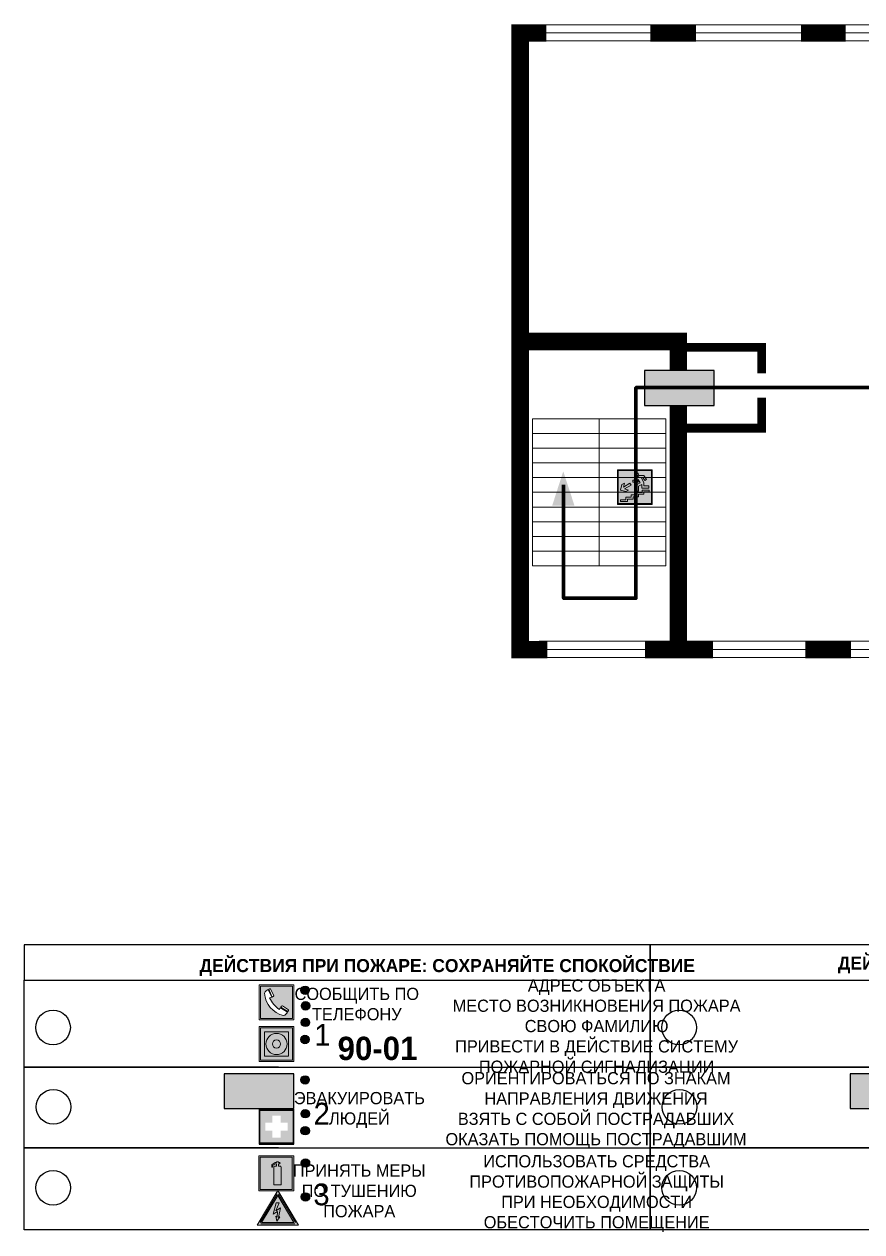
# Model space of a CAD drawing. Header units: millimetres. Extents: x 13114 to 67229, y 22859 to 38520.
# Drawn here: x 19483.3 to 19675.7, y 25093.5 to 25370.9 of the extents above; entities that cross this region are included whole.
import ezdxf

# ---------------------------------------------------------------- set-up
doc = ezdxf.new("R2010")
doc.units = ezdxf.units.MM
doc.layers.add('План_Штампы', color=7, linetype='Continuous')
doc.styles.add('обычный', font='arial.ttf')

# ---------------------------------------------------------------- blocks, each defined once
blk = doc.blocks.new('A$C3E6D3DDE')
at = {"lineweight": 5}
h = blk.add_hatch(color=40, dxfattribs=at)
h.paths.add_polyline_path([(24.1, 1.45), (16.46, -11.35), (31.74, -11.35)])
h.paths.add_polyline_path([(24.09, -0.46), (30.03, -10.41), (18.14, -10.41)], flags=16)
h.paths.add_polyline_path([(24.54, -3.08), (23.41, -6.02), (25.13, -5.01), (24.33, -8.5), (24.82, -8.27), (23.79, -9.86), (23.4, -8.04), (23.8, -8.43), (24.04, -6.29), (22.39, -7.25), (23.44, -3.08)], flags=0)
h = blk.add_hatch(color=256, dxfattribs=at)
h.paths.add_polyline_path([(24.37, 0.03, 0.567511), (23.82, 0.03), (17.59, -10.4, 0.582454), (17.86, -10.88), (30.32, -10.88, 0.582149), (30.6, -10.4)])
h.paths.add_polyline_path([(24.09, -0.46), (18.14, -10.41), (30.03, -10.41)], flags=16)
h.paths.add_polyline_path([(24.54, -3.08), (23.41, -6.02), (25.13, -5.01), (24.33, -8.5), (24.82, -8.27), (23.79, -9.86), (23.4, -8.04), (23.8, -8.43), (24.04, -6.29), (22.39, -7.25), (23.44, -3.08)], flags=0)
h = blk.add_hatch(color=40, dxfattribs=at)
h.paths.add_polyline_path([(24.09, -0.46), (18.14, -10.41), (30.03, -10.41)])
h.paths.add_polyline_path([(24.82, -8.27), (23.79, -9.86), (23.4, -8.04), (23.8, -8.43), (24.04, -6.29), (22.39, -7.25), (23.44, -3.08), (24.54, -3.08), (23.41, -6.02), (25.13, -5.01), (24.33, -8.5)], flags=16)
at = {"color": 40, "lineweight": 5}
for p, q in [((16.46, -11.35), (24.1, 1.45)), ((24.1, 1.45), (31.74, -11.35))]:
    blk.add_line(p, q, dxfattribs=at)
at = {"lineweight": 5}
for p, q in [((17.59, -10.4), (23.82, 0.03)), ((24.37, 0.03), (30.6, -10.4)), ((18.14, -10.41), (24.09, -0.46)), ((23.44, -3.08), (22.39, -7.25)), ((23.41, -6.02), (24.54, -3.08)), ((24.54, -3.08), (23.44, -3.08)), ((24.09, -0.46), (30.03, -10.41)), ((22.39, -7.25), (24.04, -6.29)), ((23.8, -8.43), (23.4, -8.04)), ((23.4, -8.04), (23.79, -9.86)), ((25.13, -5.01), (23.41, -6.02)), ((23.79, -9.86), (24.82, -8.27)), ((24.04, -6.29), (23.8, -8.43)), ((24.33, -8.5), (25.13, -5.01)), ((24.82, -8.27), (24.33, -8.5)), ((17.86, -10.88), (30.32, -10.88)), ((18.14, -10.41), (30.03, -10.41))]:
    blk.add_line(p, q, dxfattribs=at)
at = {"color": 50, "lineweight": 5}
blk.add_line((31.74, -11.35), (16.46, -11.35), dxfattribs=at)
blk = doc.blocks.new('A$C456E1F9C')
at = {"lineweight": 5}
h = blk.add_hatch(color=242, dxfattribs=at)
h.paths.add_polyline_path([(0.51, -1.47), (0.51, -13.26), (12.29, -13.26), (12.29, -1.47)])
h.paths.add_polyline_path([(5.42, -4.95, -0.254479), (4.78, -5.4), (3.52, -2.53, -0.209735), (4.23, -2.4)], flags=16)
h.paths.add_polyline_path([(8.53, -8.6), (10.87, -10.17), (10.54, -10.76), (8.03, -9.13, -0.192251)], flags=16)
h.paths.add_polyline_path([(4.61, -5.49, 0.005518), (3.87, -5.72, 0.128647), (7.49, -10.01, 0.00809), (7.83, -9.33), (10.47, -10.97, -0.16736), (8.99, -12.25, -0.327862), (1.95, -3.95, -0.166952), (3.36, -2.62)], flags=16)
at = {"color": 242, "lineweight": 5}
for p, q in [((0, -13.77), (0, -0.97)), ((12.8, -0.97), (0, -0.97)), ((4.61, -5.49), (3.36, -2.62)), ((3.52, -2.53), (4.78, -5.4)), ((4.23, -2.4), (5.42, -4.95)), ((12.8, -13.77), (12.8, -0.97)), ((10.81, -10.12), (8.53, -8.6)), ((7.83, -9.33), (10.47, -10.97)), ((8.03, -9.13), (10.54, -10.76)), ((10.54, -10.76), (10.8, -10.3)), ((10.8, -10.3), (10.81, -10.12)), ((0, -13.77), (12.8, -13.77))]:
    blk.add_line(p, q, dxfattribs=at)
blk.add_lwpolyline([(0.51, -1.47), (12.29, -1.47), (12.29, -13.26), (0.51, -13.26)], close=True, dxfattribs=at)
for centre, radius, start, end in [((4.59, -5.34), 2.99, 114.2845, 152.1974), ((11.12, -3.31), 9.19, 183.9915, 256.6009), ((4.02, -3.27), 0.891, 76.3284, 123.7092), ((14.98, -39.1), 35.17, 107.1487, 108.4135), ((13.86, -0.94), 11.08, 205.5536, 234.8762), ((4.68, -4.59), 0.824, 276.9621, 334.0723), ((8.94, -9.5), 0.989, 114.4092, 157.9388), ((-13.31, 0.8), 23.44, 332.5487, 334.4027), ((7.87, -9.46), 3, 291.9291, 329.9329)]:
    blk.add_arc(centre, radius, start, end, dxfattribs=at)
blk = doc.blocks.new('A$C54414219')
at = {"true_color": 0xffffff}
h = blk.add_hatch(color=7, dxfattribs=at)
h.paths.add_polyline_path([(2.39, -9.45), (2.39, -18.3), (11.23, -18.3), (11.23, -9.45)], flags=0)
h.paths.add_polyline_path([(10.71, -13.87, -1), (2.92, -13.87, -1)], flags=0)
h.paths.add_polyline_path([(8.3, -13.87, -1), (5.33, -13.87, -1)], flags=0)
h.paths.add_polyline_path([(0.41, -7.47), (0.41, -20.27), (13.21, -20.27), (13.21, -7.47)])
h.paths.add_polyline_path([(0.92, -19.77), (12.71, -19.77), (12.71, -7.98), (0.92, -7.98)], flags=16)
h.paths.add_polyline_path([(11.23, -9.45), (11.23, -18.3), (2.39, -18.3), (2.39, -9.45)], flags=0)
at = {"lineweight": 5}
h = blk.add_hatch(color=242, dxfattribs=at)
h.paths.add_polyline_path([(12.71, -7.98), (0.92, -7.98), (0.92, -19.77), (12.71, -19.77)])
h.paths.add_polyline_path([(11.23, -18.3), (2.39, -18.3), (2.39, -9.45), (11.23, -9.45)], flags=16)
h.paths.add_polyline_path([(10.71, -13.87, -1), (2.92, -13.87, -1)], flags=0)
h.paths.add_polyline_path([(8.3, -13.87, -1), (5.33, -13.87, -1)], flags=0)
at = {"true_color": 0xffffff}
h = blk.add_hatch(color=7, dxfattribs=at)
h.paths.add_polyline_path([(2.39, -9.45), (2.39, -18.3), (11.23, -18.3), (11.23, -9.45)])
h.paths.add_polyline_path([(10.71, -13.87, -1), (2.92, -13.87, -1)], flags=16)
h.paths.add_polyline_path([(8.3, -13.87, -1), (5.33, -13.87, -1)], flags=0)
at = {"lineweight": 5}
h = blk.add_hatch(color=242, dxfattribs=at)
h.paths.add_polyline_path([(2.92, -13.87, 1), (10.71, -13.87, 1)])
h.paths.add_polyline_path([(8.3, -13.87, -1), (5.33, -13.87, -1)], flags=16)
at = {"color": 242, "lineweight": 5}
for p, q in [((0.41, -20.27), (0.41, -7.47)), ((0.41, -7.47), (13.21, -7.47)), ((0.41, -7.47), (13.21, -7.47)), ((13.21, -20.27), (13.21, -7.47)), ((0.41, -20.27), (13.21, -20.27))]:
    blk.add_line(p, q, dxfattribs=at)
for points in [[(0.92, -7.98), (12.71, -7.98), (12.71, -19.77), (0.92, -19.77)], [(2.39, -9.45), (11.23, -9.45), (11.23, -18.3), (2.39, -18.3)]]:
    blk.add_lwpolyline(points, close=True, dxfattribs=at)
for radius in [3.89, 1.49]:
    blk.add_circle((6.81, -13.87), radius, dxfattribs=at)
blk = doc.blocks.new('A$C32E8229D')
at = {"true_color": 0xffffff}
blk.add_hatch(color=7, dxfattribs=at).paths.add_polyline_path([(0, 0), (0, -8), (16, -8), (16, 0)])
h = blk.add_hatch(color=126)
h.paths.add_polyline_path([(0.2, -0.2), (15.8, -0.2), (15.8, -7.8), (0.2, -7.8)])
h.paths.add_polyline_path([(13.49, -2.05), (12.08, -2.05), (11.37, -2.63, 0.162397), (11.29, -2.84), (11.29, -3.63), (10.35, -3.63), (10.35, -4.05), (11.68, -4.05), (11.68, -3.48), (12.26, -4.28), (11.29, -5.1), (11.29, -6.78), (11.85, -6.78), (11.85, -5.44), (12.8, -4.64), (12.8, -5.94), (14.46, -5.94), (14.46, -5.39), (13.45, -5.39), (13.45, -3.97), (12.46, -2.59), (13.15, -2.59), (13.69, -3.34), (14.18, -3)], flags=16)
h.paths.add_polyline_path([(10.74, -1.82, 1), (11.8, -1.82, 1)], flags=16)
h.paths.add_polyline_path([(9.39, -3.59), (5.99, -3.59), (6.56, -3.03), (5.91, -3.03), (5.1, -3.83), (5.91, -4.64), (6.56, -4.64), (5.99, -4.09), (9.39, -4.09)], flags=16)
h.paths.add_polyline_path([(4.29, -1.08), (1.72, -1.08), (1.72, -6.6), (4.29, -6.6)], flags=16)
at = {"color": 126}
blk.add_lwpolyline([(16, -8), (0, -8), (0, 0), (16, 0)], close=True, dxfattribs=at)
blk = doc.blocks.new('A$C18900ED3')
h = blk.add_hatch(color=126)
h.paths.add_polyline_path([(-0.18, -0.18), (-7.02, -0.18), (-7.02, -7.02), (-0.18, -7.02)])
h.paths.add_polyline_path([(-5.89, -4.46), (-5.89, -2.77), (-4.46, -2.77), (-4.46, -1.31), (-2.77, -1.31), (-2.77, -2.77), (-1.33, -2.77), (-1.33, -4.46), (-2.77, -4.46), (-2.77, -5.89), (-4.46, -5.89), (-4.46, -4.46)], flags=16)
at = {"color": 126}
for p, q in [((-7.2, 0), (-7.2, -7.2)), ((0, 0), (-7.2, 0)), ((0, -7.2), (0, 0)), ((-7.02, -7.02), (-7.02, -0.18)), ((-7.02, -0.18), (-0.18, -0.18)), ((-0.18, -0.18), (-0.18, -7.02)), ((-7.2, -7.2), (0, -7.2)), ((-0.18, -7.02), (-7.02, -7.02))]:
    blk.add_line(p, q, dxfattribs=at)
blk = doc.blocks.new('A$C3AD82952')
at = {"true_color": 0xf5f5ff}
h = blk.add_hatch(color=7, dxfattribs=at)
h.dxf.hatch_style = 1
h.paths.add_polyline_path([(8.21, 8.73, 0.414214), (7.89, 9.05), (7.22, 9.05), (7.22, 9.92), (7.59, 9.92, 1), (7.57, 10.36), (7.22, 10.36), (7.22, 10.6), (6.43, 10.6), (6.43, 10.36), (6.01, 10.36), (4.74, 9.59), (4.74, 8.69), (4.98, 8.73), (4.98, 9.26), (6.12, 9.91), (6.43, 9.91), (6.43, 9.05), (5.76, 9.05, 0.414214), (5.44, 8.73), (5.44, 2.2), (8.21, 2.2)], flags=0)
h.paths.add_polyline_path([(12.8, 12.8), (0, 12.8), (0, 0), (12.8, 0)])
h.paths.add_polyline_path([(0.51, 12.29), (12.29, 12.29), (12.29, 0.51), (0.51, 0.51)], flags=16)
h.paths.add_polyline_path([(4.74, 9.59), (6.01, 10.36), (6.43, 10.36), (6.43, 10.6), (7.22, 10.6), (7.22, 10.36), (7.59, 10.36, -0.94586), (7.59, 9.92), (7.22, 9.92), (7.22, 9.05), (7.89, 9.05, -0.414214), (8.21, 8.73), (8.21, 2.2), (5.44, 2.2), (5.44, 8.73, -0.414214), (5.76, 9.05), (6.43, 9.05), (6.43, 9.91), (6.12, 9.91), (4.98, 9.26), (4.98, 8.73), (4.74, 8.69)], flags=0)
h = blk.add_hatch(color=242)
h.dxf.hatch_style = 1
h.paths.add_polyline_path([(12.29, 12.29), (0.51, 12.29), (0.51, 0.51), (12.29, 0.51)])
h.paths.add_polyline_path([(4.74, 8.69), (4.74, 9.59), (6.01, 10.36), (6.43, 10.36), (6.43, 10.6), (7.22, 10.6), (7.22, 10.36), (7.59, 10.36, -0.94586), (7.59, 9.92), (7.22, 9.92), (7.22, 9.05), (7.89, 9.05, -0.414214), (8.21, 8.73), (8.21, 2.2), (5.44, 2.2), (5.44, 8.73, -0.414214), (5.76, 9.05), (6.43, 9.05), (6.43, 9.91), (6.12, 9.91), (4.98, 9.26), (4.98, 8.73)], flags=16)
h = blk.add_hatch(color=7, dxfattribs=at)
h.dxf.hatch_style = 1
h.paths.add_polyline_path([(8.21, 8.73, 0.414214), (7.89, 9.05), (7.22, 9.05), (7.22, 9.92), (7.59, 9.92, 1), (7.57, 10.36), (7.22, 10.36), (7.22, 10.6), (6.43, 10.6), (6.43, 10.36), (6.01, 10.36), (4.74, 9.59), (4.74, 8.69), (4.98, 8.73), (4.98, 9.26), (6.12, 9.91), (6.43, 9.91), (6.43, 9.05), (5.76, 9.05, 0.414214), (5.44, 8.73), (5.44, 2.2), (8.21, 2.2)])
at = {"color": 242, "lineweight": 5}
for p, q in [((0, 0), (0, 12.8)), ((0, 12.8), (12.8, 12.8)), ((6.01, 10.36), (4.74, 9.59)), ((4.74, 9.59), (4.74, 8.69)), ((4.98, 9.26), (6.12, 9.91)), ((4.98, 8.73), (4.98, 9.26)), ((5.76, 9.05), (6.43, 9.05)), ((6.01, 10.36), (6.43, 10.36)), ((6.12, 9.91), (6.43, 9.91)), ((7.22, 10.6), (6.43, 10.6)), ((6.43, 10.6), (6.43, 10.36)), ((6.43, 9.91), (6.43, 9.05)), ((7.22, 10.36), (7.22, 10.6)), ((7.59, 10.36), (7.22, 10.36)), ((7.22, 9.05), (7.22, 9.92)), ((7.59, 9.92), (7.22, 9.92)), ((7.89, 9.05), (7.22, 9.05)), ((12.8, 0), (12.8, 12.8)), ((4.74, 8.69), (4.98, 8.73)), ((5.44, 2.2), (5.44, 8.73)), ((8.21, 2.2), (8.21, 8.73)), ((0, 0), (12.8, 0)), ((5.44, 2.2), (8.21, 2.2))]:
    blk.add_line(p, q, dxfattribs=at)
blk.add_lwpolyline([(0.51, 12.29), (12.29, 12.29), (12.29, 0.51), (0.51, 0.51)], close=True, dxfattribs=at)
for centre, radius, start, end in [((5.76, 8.73), 0.32, 90, 180), ((7.58, 10.14), 0.223, 273.1875, 86.8125), ((7.89, 8.73), 0.32, 0, 90)]:
    blk.add_arc(centre, radius, start, end, dxfattribs=at)
blk = doc.blocks.new('вниз 3')
at = {"lineweight": 0, "true_color": 0xffffff}
h = blk.add_hatch(color=7, dxfattribs=at)
h.dxf.hatch_style = 1
h.paths.add_polyline_path([(40997.5, -4475.69), (40997.25, -4475.28), (40995.76, -4476.15), (40995.97, -4475.23), (40995.39, -4475.56), (40995.05, -4476.83), (40996.33, -4477.17), (40996.91, -4476.83), (40996, -4476.55)], flags=0)
h.paths.add_polyline_path([(40999.81, -4473.95), (41000.22, -4473.95), (41000.64, -4474.67), (41001.03, -4474.43), (41000.46, -4473.49), (41000.42, -4473.49), (40999.43, -4473.49), (40998.68, -4473.92), (40998.68, -4474.57), (40997.88, -4474.57), (40997.88, -4475), (40999.14, -4475), (40999.14, -4474.43), (40999.14, -4474.38), (40999.59, -4475.15), (40998.72, -4475.67), (40998.72, -4477.06), (40999.24, -4477.06), (40999.24, -4475.96), (40999.95, -4475.56), (40999.95, -4476.43), (41001.61, -4476.43), (41001.61, -4475.88), (41000.47, -4475.88), (41000.47, -4475.12)], flags=0)
h.paths.add_polyline_path([(40999.2, -4473.24, 1), (40998.35, -4473.24, 1)], flags=0)
h.paths.add_polyline_path([(41000.46, -4477.26), (41001.69, -4477.26), (41001.69, -4476.84), (41000.03, -4476.84), (41000.03, -4477.39), (40998.78, -4477.39), (40998.78, -4477.95), (40997.53, -4477.95), (40997.53, -4478.5), (40996.29, -4478.5), (40996.29, -4479.06), (40995.05, -4479.06), (40995.05, -4479.48), (40995.29, -4479.48), (40996.72, -4479.48), (40996.72, -4478.92), (40997.97, -4478.92), (40997.97, -4478.36), (40999.2, -4478.36), (40999.2, -4477.81), (41000.46, -4477.81)], flags=0)
h.paths.add_polyline_path([(41002.37, -4472.17), (40994.37, -4472.17), (40994.37, -4480.17), (41002.37, -4480.17)])
h.paths.add_polyline_path([(41002.16, -4479.96), (40994.57, -4479.96), (40994.57, -4472.37), (41002.16, -4472.37)], flags=16)
h.paths.add_polyline_path([(41001.61, -4475.88), (41001.61, -4476.43), (40999.95, -4476.43), (40999.95, -4475.56), (40999.24, -4475.96), (40999.24, -4477.06), (40998.72, -4477.06), (40998.72, -4475.67), (40999.59, -4475.15), (40999.14, -4474.38), (40999.14, -4474.43), (40999.14, -4475), (40997.88, -4475), (40997.88, -4474.57), (40998.68, -4474.57), (40998.68, -4473.92), (40999.43, -4473.49), (41000.42, -4473.49), (41000.46, -4473.49), (41001.03, -4474.43), (41000.64, -4474.67), (41000.22, -4473.95), (40999.81, -4473.95), (41000.47, -4475.12), (41000.47, -4475.88)], flags=0)
h.paths.add_polyline_path([(41001.69, -4476.84), (41001.69, -4477.26), (41000.46, -4477.26), (41000.46, -4477.81), (40999.2, -4477.81), (40999.2, -4478.36), (40997.97, -4478.36), (40997.97, -4478.92), (40996.72, -4478.92), (40996.72, -4479.48), (40995.05, -4479.48), (40995.05, -4479.06), (40996.29, -4479.06), (40996.29, -4478.5), (40997.53, -4478.5), (40997.53, -4477.95), (40998.78, -4477.95), (40998.78, -4477.39), (41000.03, -4477.39), (41000.03, -4476.84)], flags=0)
h.paths.add_polyline_path([(40998.35, -4473.24, -1), (40999.2, -4473.24, -1)], flags=0)
h.paths.add_polyline_path([(40997.5, -4475.69), (40996, -4476.55), (40996.91, -4476.83), (40996.33, -4477.17), (40995.05, -4476.83), (40995.39, -4475.56), (40995.97, -4475.23), (40995.76, -4476.15), (40997.25, -4475.28)], flags=0)
at = {"lineweight": 0}
h = blk.add_hatch(color=126, dxfattribs=at)
h.dxf.hatch_style = 1
h.paths.add_polyline_path([(41002.16, -4472.37), (40994.57, -4472.37), (40994.57, -4479.96), (41002.16, -4479.96)])
h.paths.add_polyline_path([(40995.97, -4475.23), (40995.76, -4476.15), (40997.25, -4475.28), (40997.5, -4475.69), (40996, -4476.55), (40996.91, -4476.83), (40996.33, -4477.17), (40995.05, -4476.83), (40995.39, -4475.56)], flags=16)
h.paths.add_polyline_path([(40997.88, -4474.57), (40998.68, -4474.57), (40998.68, -4473.92), (40999.43, -4473.49), (41000.42, -4473.49), (41000.46, -4473.49), (41001.03, -4474.43), (41000.64, -4474.67), (41000.22, -4473.95), (40999.81, -4473.95), (41000.47, -4475.12), (41000.47, -4475.88), (41001.61, -4475.88), (41001.61, -4476.43), (40999.95, -4476.43), (40999.95, -4475.56), (40999.24, -4475.96), (40999.24, -4477.06), (40998.72, -4477.06), (40998.72, -4475.67), (40999.59, -4475.15), (40999.14, -4474.38), (40999.14, -4474.43), (40999.14, -4475), (40997.88, -4475)], flags=16)
h.paths.add_polyline_path([(40998.35, -4473.24, -1), (40999.2, -4473.24, -1)], flags=16)
h.paths.add_polyline_path([(40997.53, -4477.95), (40998.78, -4477.95), (40998.78, -4477.39), (41000.03, -4477.39), (41000.03, -4476.84), (41001.69, -4476.84), (41001.69, -4477.26), (41000.46, -4477.26), (41000.46, -4477.81), (40999.2, -4477.81), (40999.2, -4478.36), (40997.97, -4478.36), (40997.97, -4478.92), (40996.72, -4478.92), (40996.72, -4479.48), (40995.05, -4479.48), (40995.05, -4479.06), (40996.29, -4479.06), (40996.29, -4478.5), (40997.53, -4478.5)], flags=16)
at = {"lineweight": 0, "true_color": 0xffffff}
h = blk.add_hatch(color=7, dxfattribs=at)
h.dxf.hatch_style = 1
h.paths.add_polyline_path([(40999.2, -4473.24, 1), (40998.35, -4473.24, 1)])
h.paths.add_polyline_path([(40999.81, -4473.95), (41000.22, -4473.95), (41000.64, -4474.67), (41001.03, -4474.43), (41000.46, -4473.49), (41000.42, -4473.49), (40999.43, -4473.49), (40998.68, -4473.92), (40998.68, -4474.57), (40997.88, -4474.57), (40997.88, -4475), (40999.14, -4475), (40999.14, -4474.43), (40999.14, -4474.38), (40999.59, -4475.15), (40998.72, -4475.67), (40998.72, -4477.06), (40999.24, -4477.06), (40999.24, -4475.96), (40999.95, -4475.56), (40999.95, -4476.43), (41001.61, -4476.43), (41001.61, -4475.88), (41000.47, -4475.88), (41000.47, -4475.12)])
h.paths.add_polyline_path([(40999.2, -4477.81), (41000.46, -4477.81), (41000.46, -4477.26), (41001.69, -4477.26), (41001.69, -4476.84), (41000.03, -4476.84), (41000.03, -4477.39), (40998.78, -4477.39), (40998.78, -4477.95), (40997.53, -4477.95), (40997.53, -4478.5), (40996.29, -4478.5), (40996.29, -4479.06), (40995.05, -4479.06), (40995.05, -4479.48), (40995.29, -4479.48), (40996.72, -4479.48), (40996.72, -4478.92), (40997.97, -4478.92), (40997.97, -4478.36), (40999.2, -4478.36)])
h.paths.add_polyline_path([(40997.5, -4475.69), (40997.25, -4475.28), (40995.76, -4476.15), (40995.97, -4475.23), (40995.39, -4475.56), (40995.05, -4476.83), (40996.33, -4477.17), (40996.91, -4476.83), (40996, -4476.55)])
at = {"color": 126, "lineweight": 0}
for points in [[(40994.37, -4472.17), (41002.37, -4472.17), (41002.37, -4480.17), (40994.37, -4480.17)], [(40994.57, -4472.37), (41002.16, -4472.37), (41002.16, -4479.96), (40994.57, -4479.96)]]:
    blk.add_lwpolyline(points, close=True, dxfattribs=at)
for points in [[(40999.14, -4474.43), (40999.14, -4475), (40997.88, -4475), (40997.88, -4474.57), (40998.68, -4474.57), (40998.68, -4473.92), (40999.43, -4473.49), (41000.42, -4473.49), (41000.46, -4473.49), (41001.03, -4474.43), (41000.64, -4474.67), (41000.22, -4473.95), (40999.81, -4473.95), (41000.47, -4475.12), (41000.47, -4475.88), (41001.61, -4475.88), (41001.61, -4476.43), (40999.95, -4476.43), (40999.95, -4475.56), (40999.24, -4475.96), (40999.24, -4477.06), (40998.72, -4477.06), (40998.72, -4475.67), (40999.59, -4475.15), (40999.14, -4474.38), (40999.14, -4474.43)], [(40995.05, -4476.83), (40995.39, -4475.56), (40995.97, -4475.23), (40995.76, -4476.15), (40997.25, -4475.28), (40997.5, -4475.69), (40996, -4476.55), (40996.91, -4476.83), (40996.33, -4477.17), (40995.05, -4476.83)], [(40995.29, -4479.48), (40995.05, -4479.48), (40995.05, -4479.06), (40996.29, -4479.06), (40996.29, -4478.5), (40997.53, -4478.5), (40997.53, -4477.95), (40998.78, -4477.95), (40998.78, -4477.39), (41000.03, -4477.39), (41000.03, -4476.84), (41001.69, -4476.84), (41001.69, -4477.26), (41000.46, -4477.26), (41000.46, -4477.81), (40999.2, -4477.81), (40999.2, -4478.36), (40997.97, -4478.36), (40997.97, -4478.92), (40996.72, -4478.92), (40996.72, -4479.48), (40995.05, -4479.48)]]:
    blk.add_lwpolyline(points, dxfattribs=at)
blk.add_circle((40998.77, -4473.24), 0.426, dxfattribs=at)
blk = doc.blocks.new('A$C7B4425F7')
at = {"true_color": 0xffffff}
blk.add_hatch(color=7, dxfattribs=at).paths.add_polyline_path([(0, 0), (-16, 0), (-16, -8), (0, -8)])
h = blk.add_hatch(color=126)
h.paths.add_polyline_path([(-0.2, -0.2), (-15.8, -0.2), (-15.8, -7.8), (-0.2, -7.8)])
h.paths.add_polyline_path([(-11.76, -2.03), (-11.76, -3.66), (-11.17, -3.66, -0.568275), (-11.17, -6.18), (-12.58, -6.18), (-12.58, -2.03)], flags=16)
h.paths.add_polyline_path([(-13.33, -4.12, -0.495768), (-13.59, -6.18), (-15.03, -6.18), (-15.03, -2.03), (-13.59, -2.03, -0.487973)], flags=16)
h.paths.add_polyline_path([(-10.25, -2.03), (-9.48, -2.03), (-9.48, -6.18), (-10.25, -6.18)], flags=16)
h.paths.add_polyline_path([(-13.84, -3.69), (-14.24, -3.69), (-14.24, -3.03), (-13.9, -3.03, -0.692621)], flags=0)
h.paths.add_polyline_path([(-9.15, -2.03), (-8.4, -2.03), (-8.04, -3.07), (-7.68, -2.03), (-6.93, -2.03), (-7.64, -4.1), (-6.93, -6.18), (-7.68, -6.18), (-8.04, -5.14), (-8.4, -6.18), (-9.15, -6.18), (-8.44, -4.1)], flags=16)
h.paths.add_polyline_path([(-11.76, -4.46), (-11.42, -4.46, -0.692621), (-11.36, -5.12), (-11.76, -5.12)], flags=0)
h.paths.add_polyline_path([(-13.9, -5.2), (-14.24, -5.2), (-14.24, -4.55), (-13.84, -4.55, -0.708038)], flags=0)
edge = h.paths.add_edge_path(flags=16)
edge.add_ellipse((-5.51, -4.08), major_axis=(0, 2.05), ratio=0.586184, start_angle=0, end_angle=360)
edge = h.paths.add_edge_path(flags=0)
edge.add_ellipse((-5.51, -4.08), major_axis=(0, 1.14), ratio=0.454828, start_angle=0, end_angle=360)
h.paths.add_polyline_path([(-4.13, -4.96, 0.377264), (-3.48, -4.52, 0.0555), (-3.16, -2.03), (-1.66, -2.03), (-1.66, -4.96), (-0.96, -4.96), (-0.96, -7.01), (-1.75, -7.01), (-1.75, -6.18), (-3.3, -6.18), (-3.3, -7.02), (-4.13, -7.02)], flags=16)
h.paths.add_polyline_path([(-2.73, -2.91), (-2.28, -2.91), (-2.28, -4.96), (-3.05, -4.96, 0.079136)], flags=0)
at = {"color": 126}
blk.add_lwpolyline([(-16, -8), (0, -8), (0, 0), (-16, 0)], close=True, dxfattribs=at)

msp = doc.modelspace()

# ---------------------------------------------------------------- hatches: boundary and pattern name
at = {"lineweight": 0}
h = msp.add_hatch(color=256, dxfattribs=at)
h.dxf.hatch_style = 1
h.paths.add_polyline_path([(19548.78, 25148.99, 1), (19546.85, 25148.99, 1)])
h = msp.add_hatch(color=256, dxfattribs=at)
h.dxf.hatch_style = 1
h.paths.add_polyline_path([(19548.88, 25145.41, 1), (19546.95, 25145.41, 1)])
h = msp.add_hatch(color=256, dxfattribs=at)
h.dxf.hatch_style = 1
h.paths.add_polyline_path([(19548.84, 25141.6, 1), (19546.91, 25141.6, 1)])
h = msp.add_hatch(color=256, dxfattribs=at)
h.dxf.hatch_style = 1
h.paths.add_polyline_path([(19548.76, 25137.67, 1), (19546.83, 25137.67, 1)])
h = msp.add_hatch(color=256, dxfattribs=at)
h.dxf.hatch_style = 1
h.paths.add_polyline_path([(19548.77, 25128.4, 1), (19546.84, 25128.4, 1)])
h = msp.add_hatch(color=256, dxfattribs=at)
h.dxf.hatch_style = 1
h.paths.add_polyline_path([(19548.81, 25120.62, 1), (19546.88, 25120.62, 1)])
h = msp.add_hatch(color=256, dxfattribs=at)
h.dxf.hatch_style = 1
h.paths.add_polyline_path([(19548.81, 25116.72, 1), (19546.87, 25116.72, 1)])
h = msp.add_hatch(color=256, dxfattribs=at)
h.dxf.hatch_style = 1
h.paths.add_polyline_path([(19548.86, 25109.3, 1), (19546.93, 25109.3, 1)])
h = msp.add_hatch(color=256, dxfattribs=at)
h.dxf.hatch_style = 1
h.paths.add_polyline_path([(19548.87, 25101.53, 1), (19546.94, 25101.53, 1)])

# ---------------------------------------------------------------- linework, layer by layer
for points, const_width in [([(19603.44, 25227.23), (19597.21, 25227.23), (19597.21, 25368.85), (19603.24, 25368.85)], 4), ([(19627.13, 25368.85), (19637.62, 25368.85)], 4), ([(19661.67, 25368.85), (19671.92, 25368.85)], 4), ([(19597.21, 25297.97), (19633.52, 25297.97), (19633.52, 25291.34)], 4), ([(19652.58, 25296.62), (19634.36, 25296.62)], 2), ([(19633.52, 25227.23), (19633.52, 25283.17)], 4), ([(19652.58, 25278.07), (19634.36, 25278.07)], 2), ([(19641.45, 25227.23), (19625.85, 25227.23)], 4), ([(19673.18, 25227.23), (19662.71, 25227.23)], 4)]:
    msp.add_lwpolyline(points, dxfattribs=dict(at, const_width=const_width))
for points in [[(19602.81, 25370.72), (19930.46, 25370.72)], [(19602.86, 25367), (19930.51, 25367)], [(19603.24, 25368.85), (19930.89, 25368.85)], [(19601.54, 25229.12), (19934.77, 25229.12)], [(19601.59, 25225.4), (19928.62, 25225.4)], [(19601.97, 25227.26), (19935.47, 25227.26)]]:
    msp.add_lwpolyline(points, dxfattribs=at)
at = {"color": 126, "lineweight": 100, "true_color": 0x008754}
for points in [[(19651.78, 25287.4), (19714.55, 25287.4), (19714.55, 25359.04), (19809.87, 25359.04), (19809.87, 25336.86), (19789.36, 25336.86)], [(19607.19, 25265.03), (19607.19, 25239.02), (19623.78, 25239.02), (19623.78, 25287.4), (19651.78, 25287.4)]]:
    msp.add_lwpolyline(points, dxfattribs=at)
at = {"lineweight": 100, "const_width": 2}
for points in [[(19652.69, 25297.62), (19652.69, 25290.64)], [(19652.69, 25285.05), (19652.69, 25277.07)]]:
    msp.add_lwpolyline(points, dxfattribs=at)
at = {"lineweight": 0}
for points in [[(19600.07, 25280.2), (19600.07, 25276.82), (19615.37, 25276.82), (19615.37, 25280.2)], [(19615.37, 25280.2), (19615.37, 25276.82), (19630.68, 25276.82), (19630.68, 25280.2)], [(19600.07, 25276.82), (19600.07, 25273.45), (19615.37, 25273.45), (19615.37, 25276.82)], [(19615.37, 25276.82), (19615.37, 25273.45), (19630.68, 25273.45), (19630.68, 25276.82)], [(19600.07, 25273.45), (19600.07, 25270.08), (19615.37, 25270.08), (19615.37, 25273.45)], [(19615.37, 25273.45), (19615.37, 25270.08), (19630.68, 25270.08), (19630.68, 25273.45)], [(19600.07, 25270.08), (19600.07, 25266.71), (19615.37, 25266.71), (19615.37, 25270.08)], [(19615.37, 25270.08), (19615.37, 25266.71), (19630.68, 25266.71), (19630.68, 25270.08)], [(19600.07, 25266.71), (19600.07, 25263.34), (19615.37, 25263.34), (19615.37, 25266.71)], [(19615.37, 25266.71), (19615.37, 25263.34), (19630.68, 25263.34), (19630.68, 25266.71)], [(19600.07, 25263.34), (19600.07, 25259.96), (19615.37, 25259.96), (19615.37, 25263.34)], [(19600.07, 25263.34), (19600.07, 25259.96), (19615.37, 25259.96), (19615.37, 25263.34)], [(19615.37, 25263.34), (19615.37, 25259.96), (19630.68, 25259.96), (19630.68, 25263.34)], [(19615.37, 25263.34), (19615.37, 25259.96), (19630.68, 25259.96), (19630.68, 25263.34)], [(19600.07, 25259.96), (19600.07, 25256.59), (19615.37, 25256.59), (19615.37, 25259.96)], [(19615.37, 25259.96), (19615.37, 25256.59), (19630.68, 25256.59), (19630.68, 25259.96)], [(19600.07, 25256.59), (19600.07, 25253.22), (19615.37, 25253.22), (19615.37, 25256.59)], [(19615.37, 25256.59), (19615.37, 25253.22), (19630.68, 25253.22), (19630.68, 25256.59)], [(19600.07, 25253.22), (19600.07, 25249.85), (19615.37, 25249.85), (19615.37, 25253.22)], [(19615.37, 25253.22), (19615.37, 25249.85), (19630.68, 25249.85), (19630.68, 25253.22)], [(19600.07, 25249.85), (19600.07, 25246.47), (19615.37, 25246.47), (19615.37, 25249.85)], [(19615.37, 25249.85), (19615.37, 25246.47), (19630.68, 25246.47), (19630.68, 25249.85)]]:
    msp.add_lwpolyline(points, close=True, dxfattribs=at)
for points in [[(19483.3, 25151.34), (19627.07, 25151.34), (19627.07, 25159.4), (19483.3, 25159.4)], [(19627.07, 25151.34), (19770.83, 25151.34), (19770.83, 25159.4), (19627.07, 25159.4)], [(19483.3, 25151.34), (19627.07, 25151.34), (19627.07, 25093.95), (19483.3, 25093.95)], [(19627.07, 25151.34), (19770.83, 25151.34), (19770.83, 25093.95), (19627.07, 25093.95)]]:
    msp.add_lwpolyline(points, close=True)
for points in [[(19541.72, 25131.35), (19483.3, 25131.35), (19627.07, 25131.35)], [(19685.48, 25131.35), (19627.07, 25131.35), (19770.83, 25131.35)], [(19541.72, 25112.77), (19483.3, 25112.77), (19627.07, 25112.77)], [(19685.48, 25112.77), (19627.07, 25112.77), (19770.83, 25112.77)]]:
    msp.add_lwpolyline(points)
for centre, radius in [((19547.81, 25148.99), 0.966), ((19489.93, 25140.43), 3.98), ((19547.92, 25145.41), 0.966), ((19633.69, 25140.43), 3.98), ((19547.88, 25141.6), 0.966), ((19547.79, 25137.67), 0.966), ((19547.81, 25128.4), 0.966), ((19490.02, 25122.2), 3.98), ((19633.79, 25122.2), 3.98), ((19547.85, 25120.62), 0.966), ((19547.84, 25116.72), 0.966), ((19547.9, 25109.3), 0.966), ((19489.96, 25103.62), 3.98), ((19633.73, 25103.62), 3.98), ((19547.9, 25101.53), 0.966)]:
    msp.add_circle(centre, radius)
at = {"layer": 'План_Штампы', "color": 126, "true_color": 0x008754}
msp.add_solid([(19609.69, 25260.26), (19604.56, 25260.28), (19607.1, 25268.16)], dxfattribs=at)

# ---------------------------------------------------------------- block references
at = {"color": 126, "true_color": 0x008754}
msp.add_blockref('вниз 3', (-21374.83, 29740.7), dxfattribs=at)
for name, p, xscale, yscale, zscale in [('A$C456E1F9C', (19537.26, 25150.81), 0.625, 0.625, 0.625), ('A$C54414219', (19537, 25145.32), 0.625, 0.625, 0.625), ('A$C18900ED3', (19545.26, 25121.67), 1.111111111007631, 1.111111111007631, 1.111111111007631), ('A$C3AD82952', (19537.2, 25102.94), 0.625, 0.625, 0.625), ('A$C3E6D3DDE', (19526.49, 25102.13), 0.625, 0.625, 0.625)]:
    msp.add_blockref(name, p, dxfattribs=dict(xscale=xscale, yscale=yscale, zscale=zscale))
at = {"xscale": -1}
for p in [(19545.26, 25129.82), (19689.02, 25129.82)]:
    msp.add_blockref('A$C32E8229D', p, dxfattribs=at)
at = {"layer": 'План_Штампы'}
msp.add_blockref('A$C7B4425F7', (19641.75, 25291.31), dxfattribs=at)

# ---------------------------------------------------------------- texts
at = {"lineweight": 0, "attachment_point": 5, "style": 'обычный'}
for s, insert, char_height, width in [('{\\fProxima Nova Rg|b1|i0|c204|p2;ДЕЙСТВИЯ ПРИ ПОЖАРЕ: СОХРАНЯЙТЕ СПОКОЙСТВИЕ\\H1.6644x; }', (19580.47, 25154.22), 3, 175.1736), ('{\\fProxima Nova Rg|b1|i0|c204|p2;ДЕЙСТВИЯ ПРИ АВАРИИ: СОХРАНЯЙТЕ СПОКОЙСТВИЕ\\H1.6644x; }', (19726.68, 25154.8), 3, 175.1736), ('\\pi-8.4,l8.4,t8.4;{\\fProxima Nova Rg|b0|i0|c204|p2;АДРЕС ОБЪЕКТА\\PМЕСТО ВОЗНИКНОВЕНИЯ ПОЖАРА \\PСВОЮ ФАМИЛИЮ\\PПРИВЕСТИ В ДЕЙСТВИЕ СИСТЕМУ \\PПОЖАРНОЙ СИГНАЛИЗАЦИИ}', (19614.76, 25140.36), 2.8, 126.6484), ('{\\fProxima Nova Rg|b0|i0|c204|p2;СООБЩИТЬ ПО \\PТЕЛЕФОНУ}', (19559.69, 25145.8), 2.8, 126.6484), ('{\\fProxima Nova Rg|b0|i0|c204|p2;1\\H1.1667x; }', (19551.79, 25138.73), 5, 126.6484), ('{\\fProxima Nova Rg|b1|i0|c204|p2;\\H1.0714x;90-01\\fProxima Nova Rg|b0|i0|c204|p2;\\H0.93331x; \\H1.3449x; }', (19564.45, 25135.6), 5, 126.6484), ('\\pi-8.4,l8.4,t8.4;{\\fProxima Nova Rg|b0|i0|c204|p2;ОРИЕНТИРОВАТЬСЯ ПО ЗНАКАМ \\PНАПРАВЛЕНИЯ ДВИЖЕНИЯ\\PВЗЯТЬ С СОБОЙ ПОСТРАДАВШИХ\\PОКАЗАТЬ ПОМОЩЬ ПОСТРАДАВШИМ}', (19614.62, 25121.39), 2.8, 126.6484), ('{\\fProxima Nova Rg|b0|i0|c204|p2;ЭВАКУИРОВАТЬ \\PЛЮДЕЙ}', (19560.29, 25121.48), 2.8, 126.6484), ('{\\fProxima Nova Rg|b0|i0|c204|p2;2\\H1.1967x; }', (19551.64, 25120.65), 5, 126.6484), ('\\pi-8.4,l8.4,t8.4;{\\fProxima Nova Rg|b0|i0|c204|p2;ИСПОЛЬЗОВАТЬ СРЕДСТВА \\PПРОТИВОПОЖАРНОЙ ЗАЩИТЫ \\PПРИ НЕОБХОДИМОСТИ \\PОБЕСТОЧИТЬ ПОМЕЩЕНИЕ}', (19614.77, 25102.31), 2.8, 126.6484), ('{\\fProxima Nova Rg|b0|i0|c204|p2;ПРИНЯТЬ МЕРЫ \\PПО ТУШЕНИЮ \\PПОЖАРА}', (19560.25, 25102.9), 2.8, 126.6484), ('{\\fProxima Nova Rg|b0|i0|c204|p2;3\\H1.1967x; }', (19551.58, 25102.07), 5, 126.6484)]:
    msp.add_mtext(s, dxfattribs=dict(at, insert=insert, char_height=char_height, width=width))

doc.saveas('drawing.dxf')
